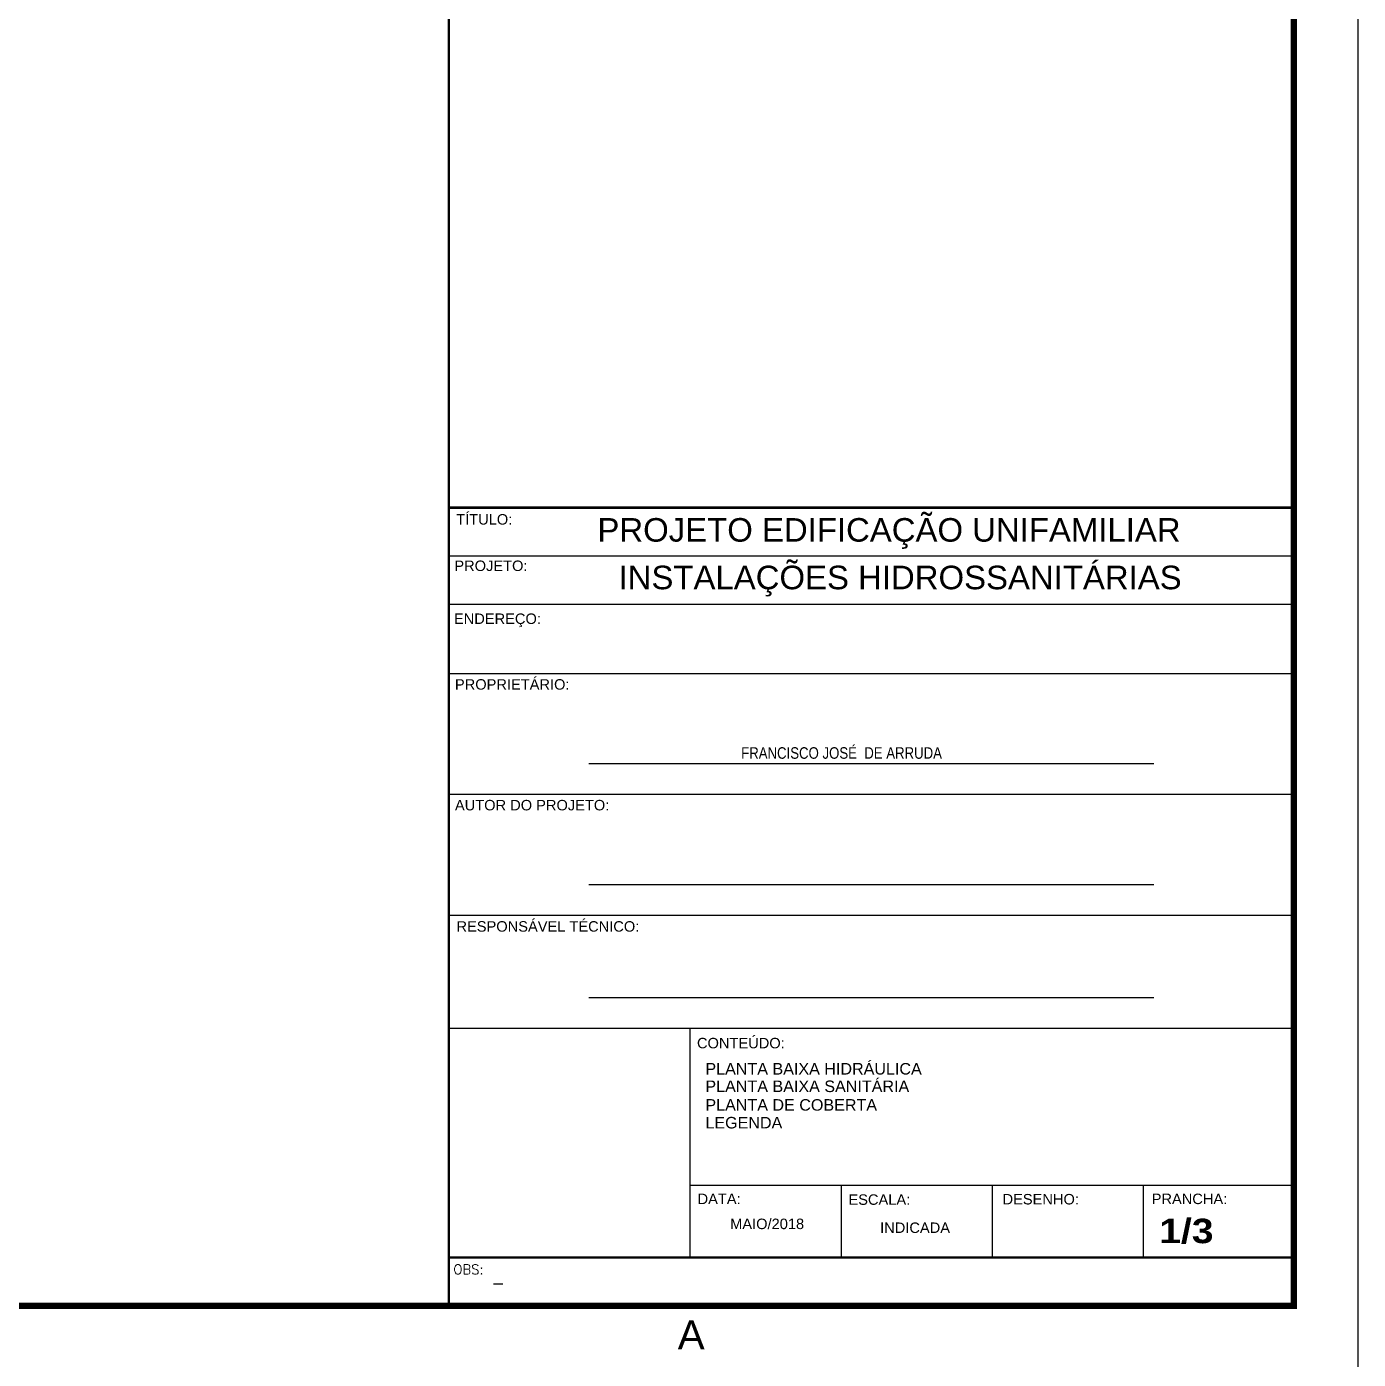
# Model space of a CAD drawing. Header units: millimetres. Extents: x 2993 to 6523, y 1057 to 2221.
# Drawn here: x 3056.74 to 3077.42, y 1116.73 to 1137.43 of the extents above; entities that cross this region are included whole.
import ezdxf
from ezdxf.enums import TextEntityAlignment as Align

# ---------------------------------------------------------------- set-up
doc = ezdxf.new("R2010")
doc.units = ezdxf.units.MM
for name, color, linetype in [('A-PEN-R', 1, 'Continuous'), ('E-TXT-Y', 2, 'Continuous'), ('MOLHO', 9, 'Continuous'), ("PRANCHA - PROJETU'S", 7, 'Continuous'), ('TEXTO', 3, 'Continuous')]:
    doc.layers.add(name, color=color, linetype=linetype)
doc.styles.add('ADITIVOCAD', font='ROMANS.shx')
doc.styles.add('ARIAL', font='arial.ttf', dxfattribs={"height": 2})
doc.styles.add('ARIALB', font='')
doc.styles.add('F2', font='ARIALN.TTF')
doc.styles.get('ARIALB').set_extended_font_data('Arial Black')

# ---------------------------------------------------------------- blocks, each defined once
blk = doc.blocks.new('ADFSGASDFG')
at = {"layer": "PRANCHA - PROJETU'S", "color": 1}
blk.add_line((360.678, 47.946), (360.678, 107.346), dxfattribs=at)
at = {"layer": "PRANCHA - PROJETU'S", "color": 4, "const_width": 0.1}
blk.add_lwpolyline([(279.078, 106.346), (359.678, 106.346), (359.678, 48.946), (279.078, 48.946)], close=True, dxfattribs=at)

msp = doc.modelspace()

# ---------------------------------------------------------------- linework, layer by layer
at = {"layer": 'A-PEN-R'}
for p, q in [((3063.292, 1129.206), (3076.417, 1129.206)), ((3063.292, 1128.456), (3076.417, 1128.456)), ((3063.292, 1127.38), (3076.417, 1127.38)), ((3065.467, 1125.981), (3074.242, 1125.981)), ((3063.292, 1125.505), (3076.417, 1125.505)), ((3065.467, 1124.106), (3074.242, 1124.106)), ((3063.292, 1123.63), (3076.417, 1123.63)), ((3065.467, 1122.349), (3074.242, 1122.349)), ((3063.292, 1121.873), (3076.417, 1121.873)), ((3067.042, 1118.31), (3067.042, 1121.873)), ((3067.042, 1119.435), (3076.417, 1119.435)), ((3069.386, 1119.435), (3069.386, 1118.31)), ((3071.73, 1119.435), (3071.73, 1118.31)), ((3074.074, 1119.435), (3074.074, 1118.31))]:
    msp.add_line(p, q, dxfattribs=at)
at = {"layer": 'A-PEN-R', "const_width": 0.0375}
msp.add_lwpolyline([(3063.292, 1117.56), (3076.417, 1117.56), (3076.417, 1138.185), (3063.292, 1138.185)], close=True, dxfattribs=at)
for points in [[(3063.292, 1129.956), (3076.417, 1129.956)], [(3063.292, 1118.31), (3076.417, 1118.31)]]:
    msp.add_lwpolyline(points, dxfattribs=at)

# ---------------------------------------------------------------- block references
at = {"layer": "PRANCHA - PROJETU'S", "color": 1}
msp.add_blockref('ADFSGASDFG', (2716.739, 1068.614), dxfattribs=at)

# ---------------------------------------------------------------- texts
at = {"color": 3, "style": 'ADITIVOCAD'}
for s, height, p in [('OBS:', 0.15, (3063.364, 1118.052)), ('-', 0.188, (3063.956, 1117.824))]:
    msp.add_text(s, height=height, dxfattribs=at).set_placement(p)
at = {"layer": 'E-TXT-Y', "style": 'ARIAL'}
for s, p in [('PROJETO EDIFICAÇÃO UNIFAMILIAR', (3065.601, 1129.428)), ('INSTALAÇÕES HIDROSSANITÁRIAS', (3065.929, 1128.689))]:
    msp.add_text(s, height=0.36579, dxfattribs=at).set_placement(p)
at = {"layer": 'MOLHO', "color": 3, "style": 'ARIALB'}
msp.add_text('1/3', height=0.3797, dxfattribs=at).set_placement((3074.325, 1118.535))
at = {"layer": "PRANCHA - PROJETU'S", "color": 50, "linetype": 'Continuous', "style": 'ARIAL'}
msp.add_text('A', height=0.45, dxfattribs=at).set_placement((3067.057, 1117.11), align=Align.MIDDLE)
at = {"layer": 'TEXTO', "color": 3, "style": 'ARIAL'}
for s, height, p in [('TÍTULO: ', 0.1626, (3063.408, 1129.693)), ('PROJETO: ', 0.1626, (3063.379, 1128.972)), ('ENDEREÇO:', 0.1626, (3063.373, 1128.15)), ('PROPRIETÁRIO:', 0.16257, (3063.388, 1127.13)), ('AUTOR DO PROJETO: ', 0.16257, (3063.388, 1125.255)), ('RESPONSÁVEL TÉCNICO: ', 0.16257, (3063.412, 1123.372)), ('CONTEÚDO:', 0.1626, (3067.147, 1121.56)), ('PLANTA BAIXA HIDRÁULICA ', 0.17883, (3067.278, 1121.153)), ('PLANTA BAIXA SANITÁRIA ', 0.17883, (3067.278, 1120.881)), ('PLANTA DE COBERTA ', 0.17883, (3067.278, 1120.592)), ('LEGENDA', 0.1788, (3067.278, 1120.316)), ('DATA: ', 0.1626, (3067.156, 1119.141)), ('ESCALA: ', 0.1626, (3069.499, 1119.13)), ('DESENHO:', 0.1626, (3071.892, 1119.136)), ('PRANCHA:', 0.1626, (3074.208, 1119.141)), ('MAIO/2018', 0.1626, (3067.662, 1118.753)), ('INDICADA', 0.1626, (3069.991, 1118.693))]:
    msp.add_text(s, height=height, dxfattribs=at).set_placement(p)
at = {"layer": 'TEXTO', "color": 2, "style": 'F2'}
msp.add_text('FRANCISCO JOSÉ  DE ARRUDA', height=0.17883, dxfattribs=at).set_placement((3067.833, 1126.057))

doc.saveas('drawing.dxf')
